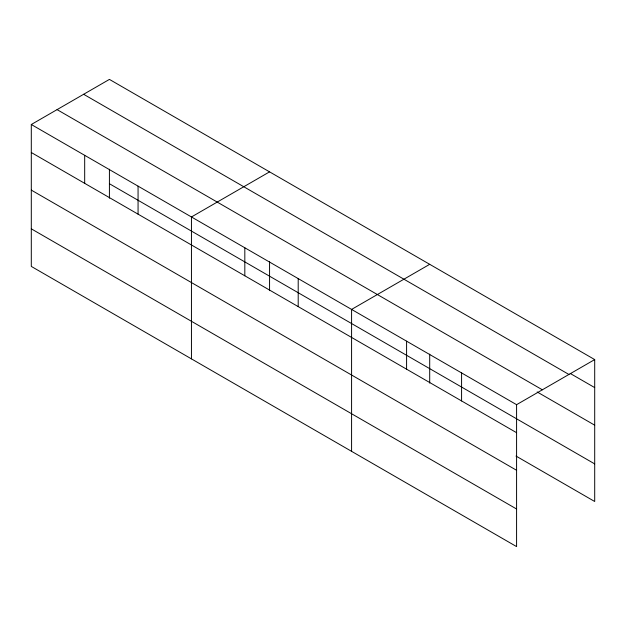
<?xml version="1.0" encoding="UTF-8"?>
<svg xmlns="http://www.w3.org/2000/svg" width="626" height="626" viewBox="0 0 626 626"><rect width="100%" height="100%" fill="white"/><g stroke="black" fill="none" stroke-linecap="round" stroke-linejoin="round"><path stroke-width="0.94" d="M516.583 470.282L516.583 404.678L31.3 124.504L31.3 266.418L516.583 546.6L516.583 470.282L31.3 190.108M516.012 456.064L594.7 501.496L594.7 359.582L109.417 79.4L31.3 124.504M269.563 171.86L191.446 216.964L191.446 358.878M429.702 264.321L351.585 309.424L351.585 451.338M516.583 404.678L594.7 359.582M570.161 373.425L594.7 387.596M83.641 94.283L568.924 374.465M57.076 109.62L542.359 389.795M537.163 391.962L594.7 425.179M109.417 183.731L594.7 463.905M31.3 152.517L516.583 432.691M31.3 228.834L516.583 509.008M461.581 372.924L461.581 400.937M429.702 354.128L429.702 383.104M406.587 341.17L406.587 369.183M298.203 278.601L298.203 306.615M269.563 261.668L269.563 290.644M244.821 247.779L244.821 275.792M138.064 186.141L138.064 214.155M109.417 169.208L109.417 198.192M84.682 155.326L84.682 183.34"/></g></svg>
